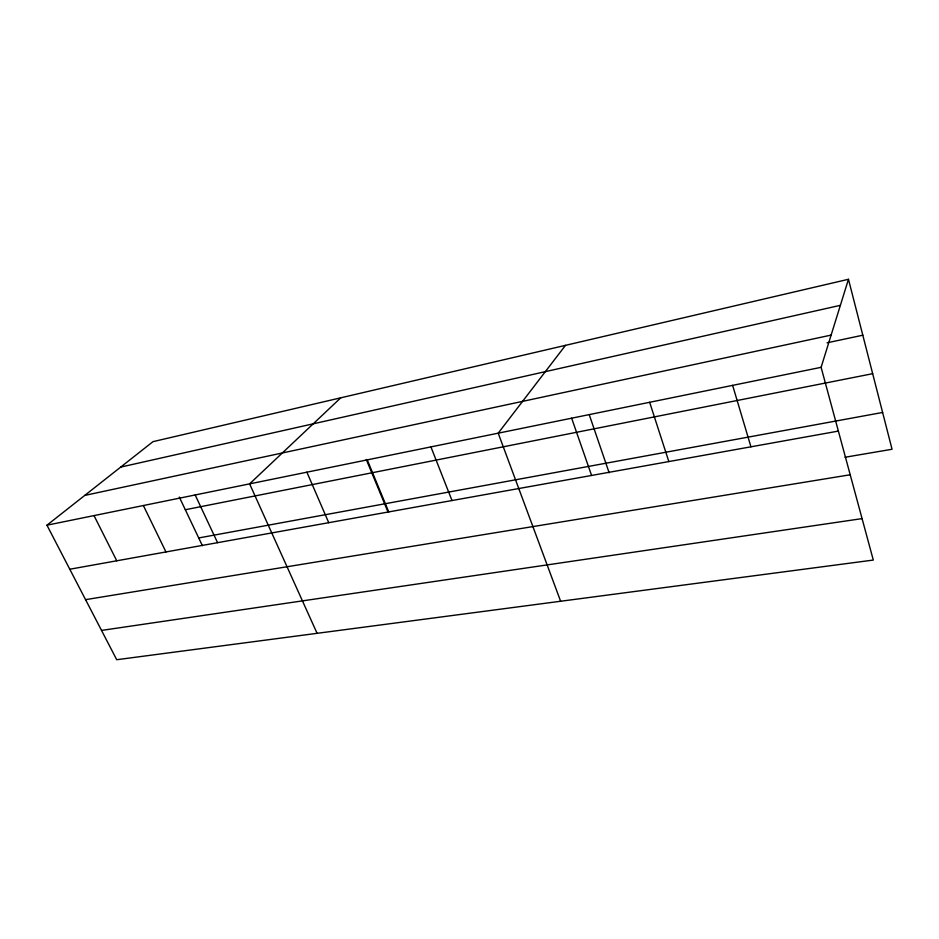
<?xml version="1.0" encoding="UTF-8"?>
<svg xmlns="http://www.w3.org/2000/svg" width="939" height="939" viewBox="0 0 939 939"><rect width="100%" height="100%" fill="white"/><g stroke="black" fill="none" stroke-linecap="round" stroke-linejoin="round"><path stroke-width="1.41" d="M821.109 367.325L848.469 279.282L153.01 441.647L46.95 525.194L116.718 659.718L873.305 560.067L821.109 367.325L46.95 525.194M565.489 345.352L498.21 433.172L560.63 601.253M340.775 397.807L249.61 483.867L317.089 633.32M120.697 467.094L840.382 305.328M84.745 495.416L831.132 335.094M827.071 342.805L862.812 335.211M185.312 509.736L872.671 373.687M198.704 537.953L882.613 412.456M69.791 569.234L838.374 431.095M845.006 457.258L892.05 449.265L848.469 279.282M85.578 599.657L850.206 474.77M101.529 630.421L862.084 518.61M94.017 515.593L116.753 560.794M143.374 505.534L165.957 551.944M179.314 497.071L202.366 545.653M195.171 494.97L217.566 542.672M306.889 472.188L328.744 522.694M367.243 459.875L388.746 511.908M366.28 459.488L387.96 511.908M430.919 446.894L451.999 500.534M571.651 418.195L591.582 475.451M589.422 415.202L609.153 472.787M649.647 402.291L668.838 461.565M732.631 385.366L750.942 446.811"/></g></svg>
